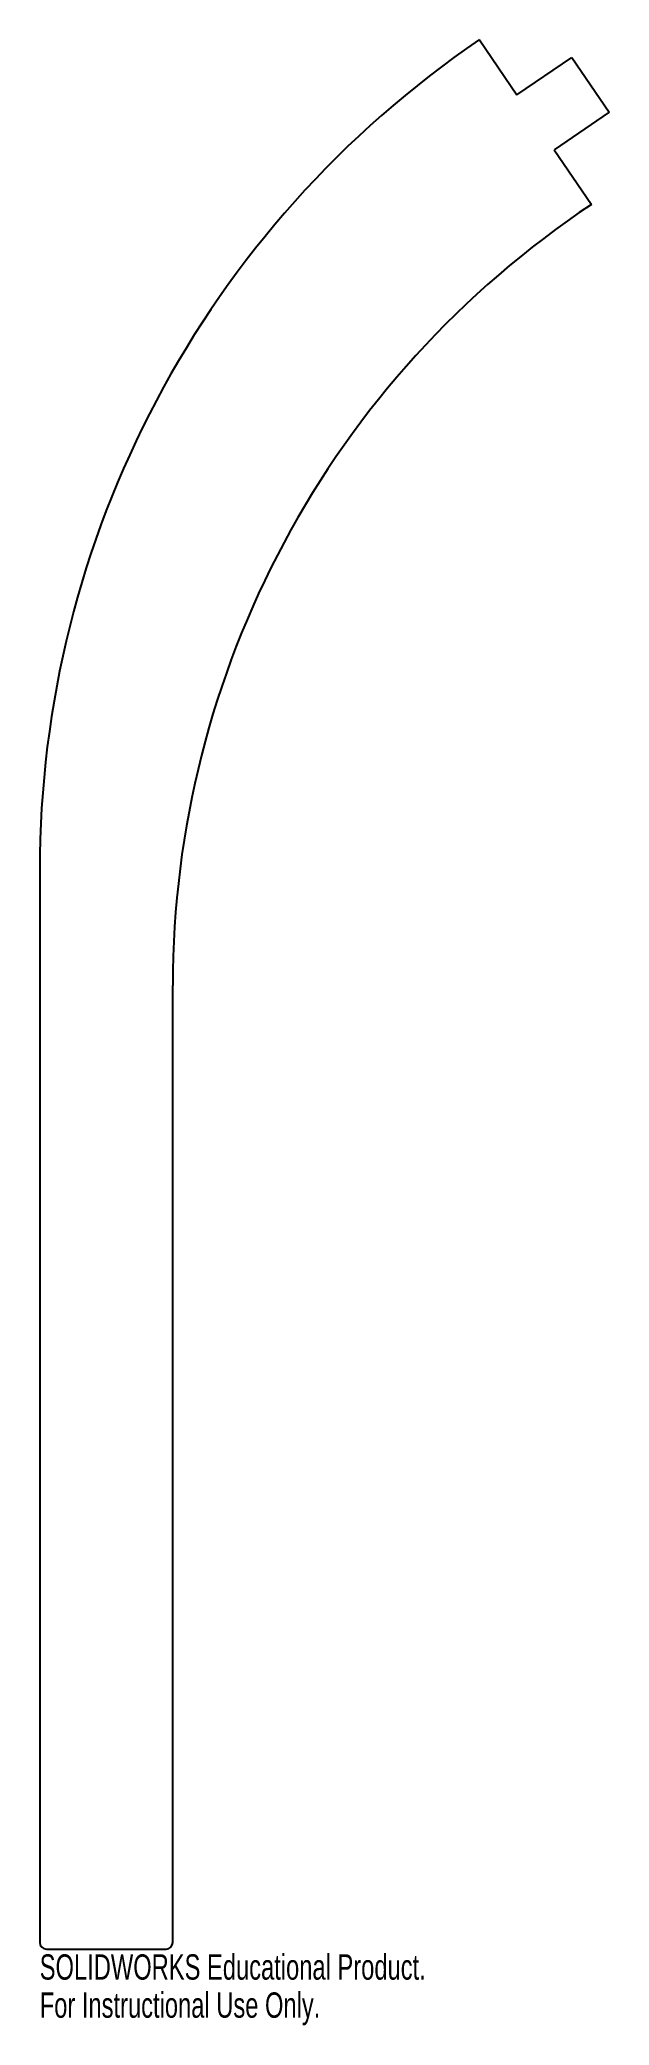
# Model space of a CAD drawing. Header units: inches. Extents: x -12 to -7.7, y -1 to 14.
import ezdxf

# ---------------------------------------------------------------- set-up
doc = ezdxf.new("R2010")
doc.units = ezdxf.units.IN
doc.header["$MEASUREMENT"] = 0
doc.styles.add('SLDTEXTSTYLE0', font='TXT', dxfattribs={"width": 0.7})

msp = doc.modelspace()

# ---------------------------------------------------------------- linework, layer by layer
at = {"color": 7, "linetype": 'Continuous', "lineweight": 25}
for p, q in [((-8.696, 13.951), (-8.415, 13.537)), ((-8.415, 13.537), (-8.001, 13.818)), ((-8.001, 13.818), (-7.72, 13.405)), ((-7.72, 13.405), (-8.133, 13.124)), ((-8.133, 13.124), (-7.854, 12.712)), ((-12, 7.708), (-12, -0.35)), ((-11, -0.35), (-11, 6.842)), ((-11.95, -0.4), (-11.05, -0.4))]:
    msp.add_line(p, q, dxfattribs=at)
for centre, radius, start, end in [((-4.45, 7.708), 7.55, 124.2184, 180), ((-3.95, 6.842), 7.05, 123.6206, 180), ((-11.95, -0.35), 0.05, 180, 270), ((-11.05, -0.35), 0.05, 270, 0)]:
    msp.add_arc(centre, radius, start, end, dxfattribs=at)

# ---------------------------------------------------------------- texts
at = {"color": 7, "linetype": 'Continuous', "char_height": 0.1903, "attachment_point": 1, "style": 'SLDTEXTSTYLE0'}
for s, insert in [('SOLIDWORKS Educational Product.', (-12, -0.44)), ('For Instructional Use Only.', (-12, -0.726))]:
    msp.add_mtext(s, dxfattribs=dict(at, insert=insert))

doc.saveas('drawing.dxf')
